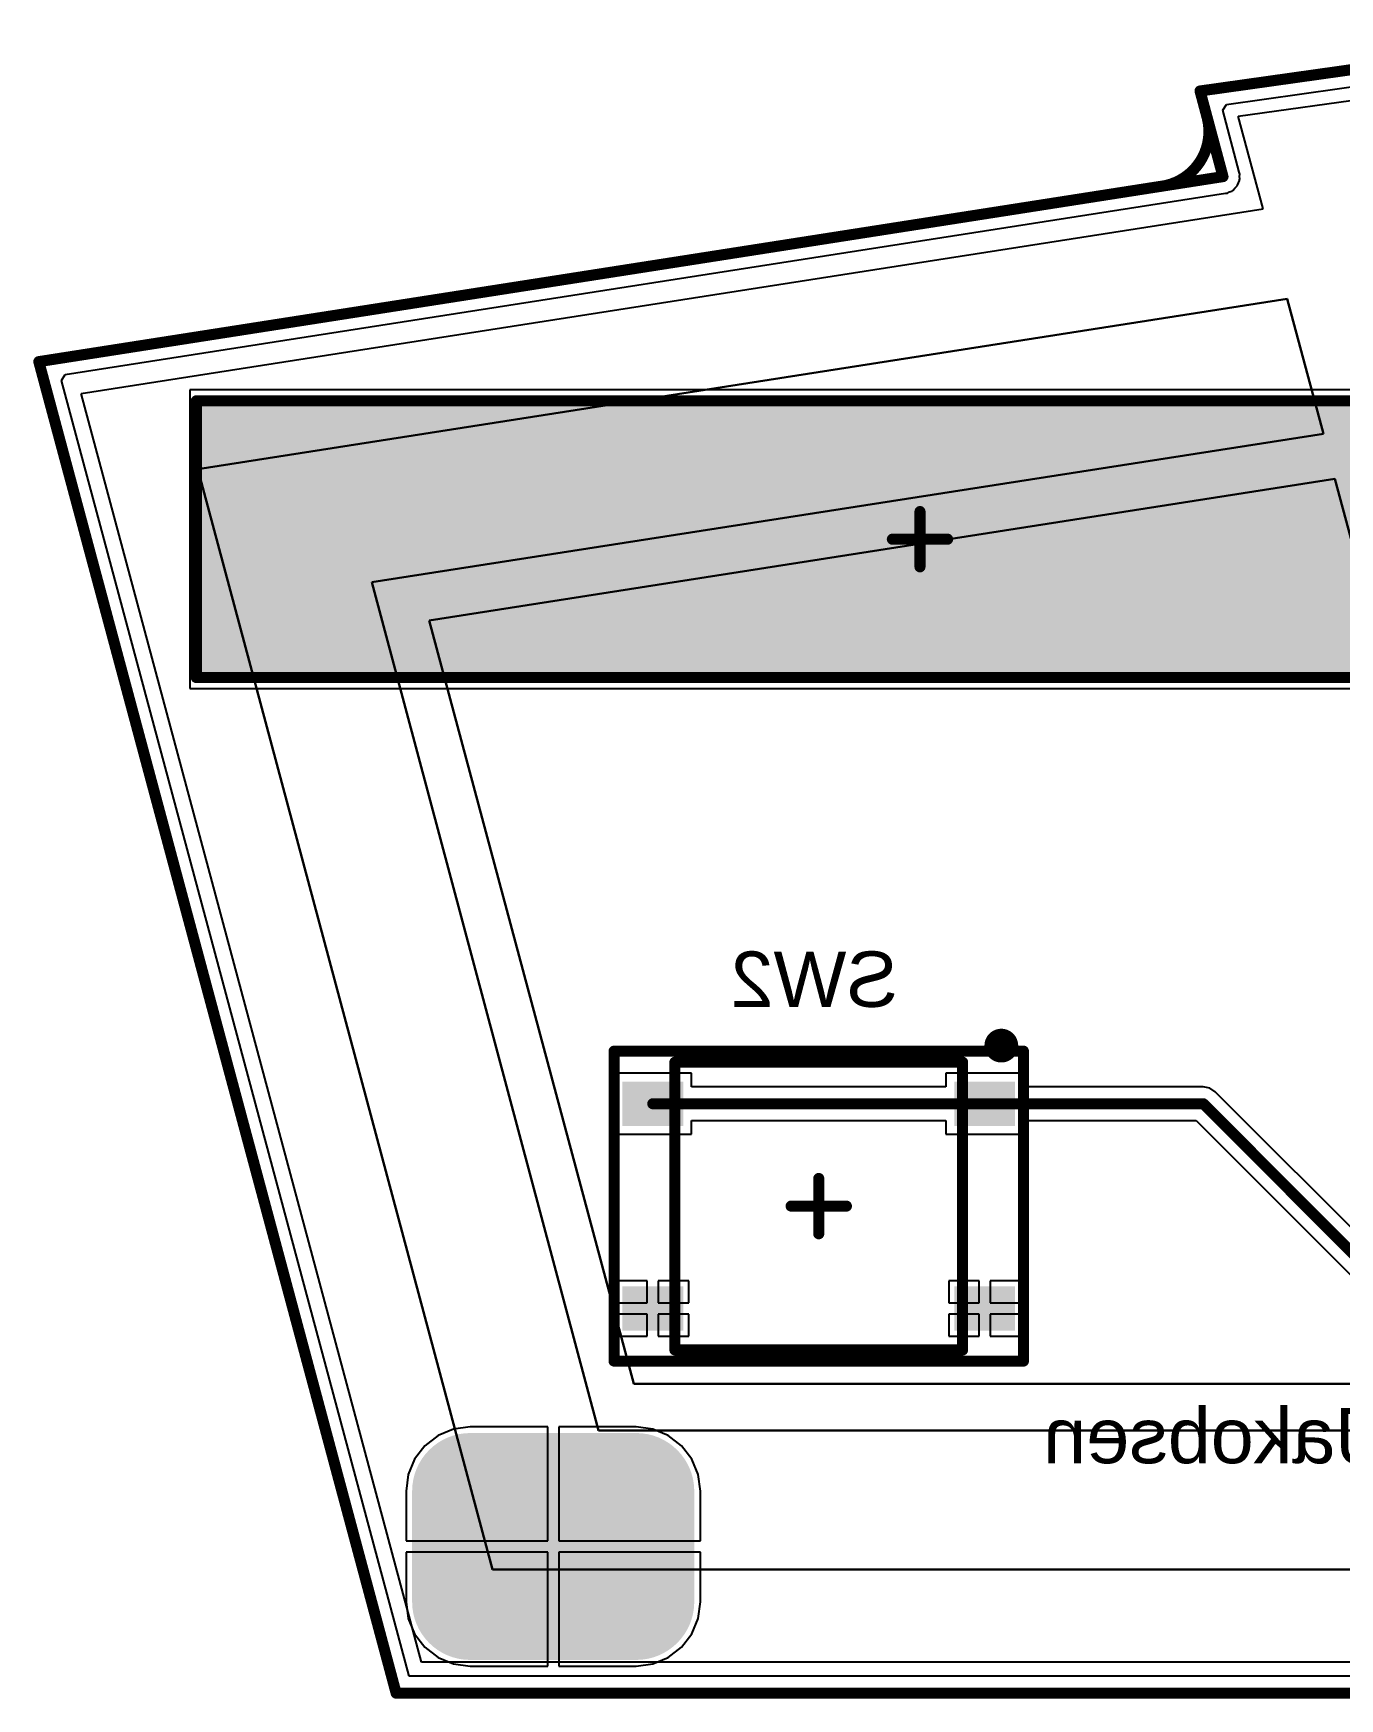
# Model space of a CAD drawing. Header units: inches. Extents: x -27 to 142, y -1 to 42.
# Drawn here: x -26.6 to -2.98, y -1 to 29.09 of the extents above; entities that cross this region are included whole.
import ezdxf

# ---------------------------------------------------------------- set-up
doc = ezdxf.new("R2010")
doc.units = ezdxf.units.IN
for name, color, linetype in [('Bottom Layer', 5, 'Continuous'), ('Bottom Overlay', 54, 'Continuous'), ('Bottom Paste', 16, 'Continuous'), ('Bottom Solder', 6, 'Continuous'), ('Keep-Out Layer', 6, 'Continuous'), ('Mechanical 1', 6, 'Continuous'), ('Mechanical 13', 56, 'Continuous'), ('Mechanical 15', 56, 'Continuous'), ('Top Layer', 1, 'Continuous'), ('Top Solder', 216, 'Continuous')]:
    doc.layers.add(name, color=color, linetype=linetype)
doc.styles.add('Arial', font='', dxfattribs={"height": 0.2})
doc.styles.get('Arial').set_extended_font_data('Arial')

# ---------------------------------------------------------------- blocks, each defined once
blk = doc.blocks.new('PTS526_SK15_SMTR2_LFS_B_731')
at = {"layer": 'Bottom Layer'}
for points in [[(-3.5, 2.2), (-2.5, 2.2), (-2.5, 1.5), (-3.5, 1.5)], [(2.5, 2.2), (3.5, 2.2), (3.5, 1.5), (2.5, 1.5)], [(-3.5, -1.5), (-2.5, -1.5), (-2.5, -2.2), (-3.5, -2.2)], [(2.5, -1.5), (3.5, -1.5), (3.5, -2.2), (2.5, -2.2)]]:
    blk.add_hatch(color=5, dxfattribs=at).paths.add_polyline_path(points)
at = {"layer": 'Bottom Paste'}
for points in [[(-3.5, 2.2), (-2.5, 2.2), (-2.5, 1.5), (-3.5, 1.5)], [(2.5, 2.2), (3.5, 2.2), (3.5, 1.5), (2.5, 1.5)], [(-3.5, -1.5), (-2.5, -1.5), (-2.5, -2.2), (-3.5, -2.2)], [(2.5, -1.5), (3.5, -1.5), (3.5, -2.2), (2.5, -2.2)]]:
    blk.add_hatch(color=16, dxfattribs=at).paths.add_polyline_path(points)
at = {"layer": 'Bottom Solder'}
for points in [[(-3.55, 2.25), (-2.45, 2.25), (-2.45, 1.45), (-3.55, 1.45)], [(2.45, 2.25), (3.55, 2.25), (3.55, 1.45), (2.45, 1.45)], [(-3.55, -1.45), (-2.45, -1.45), (-2.45, -2.25), (-3.55, -2.25)], [(2.45, -1.45), (3.55, -1.45), (3.55, -2.25), (2.45, -2.25)]]:
    blk.add_hatch(color=6, dxfattribs=at).paths.add_polyline_path(points)
at = {"layer": 'Bottom Overlay'}
for points in [[(2.6, 2.6, 0.2, 0.2, 0), (-2.6, 2.6, 0.2, 0.2, 0)], [(-2.6, 1.1, 0.2, 0.2, 0), (-2.6, -1.1, 0.2, 0.2, 0)], [(2.6, 1.1, 0.2, 0.2, 0), (2.6, -1.1, 0.2, 0.2, 0)], [(2.6, -2.6, 0.2, 0.2, 0), (-2.6, -2.6, 0.2, 0.2, 0)]]:
    blk.add_lwpolyline(points, format="xyseb", dxfattribs=at)
for points in [[(-2.65, 2.6, 0.1, 0.1, 1), (-2.55, 2.6, 0.1, 0.1, 1)], [(2.55, 2.6, 0.1, 0.1, 1), (2.65, 2.6, 0.1, 0.1, 1)], [(-2.65, 1.1, 0.1, 0.1, 1), (-2.55, 1.1, 0.1, 0.1, 1)], [(2.55, 1.1, 0.1, 0.1, 1), (2.65, 1.1, 0.1, 0.1, 1)], [(-2.65, -1.1, 0.1, 0.1, 1), (-2.55, -1.1, 0.1, 0.1, 1)], [(2.55, -1.1, 0.1, 0.1, 1), (2.65, -1.1, 0.1, 0.1, 1)], [(-3.15, -2.9, 0.31, 0.31, 1), (-3.45, -2.9, 0.31, 0.31, 1)], [(-2.65, -2.6, 0.1, 0.1, 1), (-2.55, -2.6, 0.1, 0.1, 1)], [(2.55, -2.6, 0.1, 0.1, 1), (2.65, -2.6, 0.1, 0.1, 1)], [(-3.528, -2.9, 0.155, 0.155, 1), (-3.373, -2.9, 0.155, 0.155, 1)], [(-3.228, -2.9, 0.155, 0.155, 1), (-3.073, -2.9, 0.155, 0.155, 1)]]:
    blk.add_lwpolyline(points, format="xyseb", close=True, dxfattribs=at)
at = {"layer": 'Mechanical 13'}
for points in [[(2.6, 2.6, 0.2, 0.2, 0), (-2.6, 2.6, 0.2, 0.2, 0)], [(-2.6, 2.6, 0.2, 0.2, 0), (-2.6, -2.6, 0.2, 0.2, 0)], [(2.6, 2.6, 0.2, 0.2, 0), (2.6, -2.6, 0.2, 0.2, 0)], [(2.6, -2.6, 0.2, 0.2, 0), (-2.6, -2.6, 0.2, 0.2, 0)]]:
    blk.add_lwpolyline(points, format="xyseb", dxfattribs=at)
for points in [[(-2.65, 2.6, 0.1, 0.1, 1), (-2.55, 2.6, 0.1, 0.1, 1)], [(-2.65, 2.6, 0.1, 0.1, 1), (-2.55, 2.6, 0.1, 0.1, 1)], [(2.55, 2.6, 0.1, 0.1, 1), (2.65, 2.6, 0.1, 0.1, 1)], [(2.55, 2.6, 0.1, 0.1, 1), (2.65, 2.6, 0.1, 0.1, 1)], [(-2.65, -2.6, 0.1, 0.1, 1), (-2.55, -2.6, 0.1, 0.1, 1)], [(-2.65, -2.6, 0.1, 0.1, 1), (-2.55, -2.6, 0.1, 0.1, 1)], [(2.55, -2.6, 0.1, 0.1, 1), (2.65, -2.6, 0.1, 0.1, 1)], [(2.55, -2.6, 0.1, 0.1, 1), (2.65, -2.6, 0.1, 0.1, 1)]]:
    blk.add_lwpolyline(points, format="xyseb", close=True, dxfattribs=at)
at = {"layer": 'Mechanical 15'}
for points in [[(-3.7, 2.8, 0.2, 0.2, 0), (-3.7, -2.8, 0.2, 0.2, 0)], [(3.7, 2.8, 0.2, 0.2, 0), (-3.7, 2.8, 0.2, 0.2, 0)], [(3.7, 2.8, 0.2, 0.2, 0), (3.7, -2.8, 0.2, 0.2, 0)], [(0, 0.5, 0.2, 0.2, 0), (0, -0.5, 0.2, 0.2, 0)], [(0.5, 0, 0.2, 0.2, 0), (-0.5, 0, 0.2, 0.2, 0)], [(3.7, -2.8, 0.2, 0.2, 0), (-3.7, -2.8, 0.2, 0.2, 0)]]:
    blk.add_lwpolyline(points, format="xyseb", dxfattribs=at)
for points in [[(-3.75, 2.8, 0.1, 0.1, 1), (-3.65, 2.8, 0.1, 0.1, 1)], [(-3.75, 2.8, 0.1, 0.1, 1), (-3.65, 2.8, 0.1, 0.1, 1)], [(3.65, 2.8, 0.1, 0.1, 1), (3.75, 2.8, 0.1, 0.1, 1)], [(3.65, 2.8, 0.1, 0.1, 1), (3.75, 2.8, 0.1, 0.1, 1)], [(-0.05, 0.5, 0.1, 0.1, 1), (0.05, 0.5, 0.1, 0.1, 1)], [(-0.55, 0, 0.1, 0.1, 1), (-0.45, 0, 0.1, 0.1, 1)], [(0.45, 0, 0.1, 0.1, 1), (0.55, 0, 0.1, 0.1, 1)], [(-0.05, -0.5, 0.1, 0.1, 1), (0.05, -0.5, 0.1, 0.1, 1)], [(-3.75, -2.8, 0.1, 0.1, 1), (-3.65, -2.8, 0.1, 0.1, 1)], [(-3.75, -2.8, 0.1, 0.1, 1), (-3.65, -2.8, 0.1, 0.1, 1)], [(3.65, -2.8, 0.1, 0.1, 1), (3.75, -2.8, 0.1, 0.1, 1)], [(3.65, -2.8, 0.1, 0.1, 1), (3.75, -2.8, 0.1, 0.1, 1)]]:
    blk.add_lwpolyline(points, format="xyseb", close=True, dxfattribs=at)
blk = doc.blocks.new('I___________________755')
at = {"layer": 'Bottom Layer'}
blk.add_hatch(color=5, dxfattribs=at).paths.add_polyline_path([(-13, 2.5), (13, 2.5), (13, -2.5), (-13, -2.5)])
at = {"layer": 'Bottom Solder'}
blk.add_hatch(color=6, dxfattribs=at).paths.add_polyline_path([(-13.05, 2.55), (13.05, 2.55), (13.05, -2.55), (-13.05, -2.55)])
at = {"layer": 'Mechanical 13'}
for points in [[(-13.081, 2.5, 0.2, 0.2, 0), (-13.081, -2.5, 0.2, 0.2, 0)], [(13.081, 2.5, 0.2, 0.2, 0), (-13.081, 2.5, 0.2, 0.2, 0)], [(13.081, 2.5, 0.2, 0.2, 0), (13.081, -2.5, 0.2, 0.2, 0)], [(13.081, -2.5, 0.2, 0.2, 0), (-13.081, -2.5, 0.2, 0.2, 0)]]:
    blk.add_lwpolyline(points, format="xyseb", dxfattribs=at)
for points in [[(-13.131, 2.5, 0.1, 0.1, 1), (-13.031, 2.5, 0.1, 0.1, 1)], [(-13.131, 2.5, 0.1, 0.1, 1), (-13.031, 2.5, 0.1, 0.1, 1)], [(13.031, 2.5, 0.1, 0.1, 1), (13.131, 2.5, 0.1, 0.1, 1)], [(13.031, 2.5, 0.1, 0.1, 1), (13.131, 2.5, 0.1, 0.1, 1)], [(-13.131, -2.5, 0.1, 0.1, 1), (-13.031, -2.5, 0.1, 0.1, 1)], [(-13.131, -2.5, 0.1, 0.1, 1), (-13.031, -2.5, 0.1, 0.1, 1)], [(13.031, -2.5, 0.1, 0.1, 1), (13.131, -2.5, 0.1, 0.1, 1)], [(13.031, -2.5, 0.1, 0.1, 1), (13.131, -2.5, 0.1, 0.1, 1)]]:
    blk.add_lwpolyline(points, format="xyseb", close=True, dxfattribs=at)
at = {"layer": 'Mechanical 15'}
for points in [[(13.081, 2.5, 0.2, 0.2, 0), (-13.081, 2.5, 0.2, 0.2, 0)], [(-13.081, 2.5, 0.2, 0.2, 0), (-13.081, -2.5, 0.2, 0.2, 0)], [(13.081, 2.5, 0.2, 0.2, 0), (13.081, -2.5, 0.2, 0.2, 0)], [(0, 0.5, 0.2, 0.2, 0), (0, -0.5, 0.2, 0.2, 0)], [(0.5, 0, 0.2, 0.2, 0), (-0.5, 0, 0.2, 0.2, 0)], [(13.081, -2.5, 0.2, 0.2, 0), (-13.081, -2.5, 0.2, 0.2, 0)]]:
    blk.add_lwpolyline(points, format="xyseb", dxfattribs=at)
for points in [[(-13.131, 2.5, 0.1, 0.1, 1), (-13.031, 2.5, 0.1, 0.1, 1)], [(-13.131, 2.5, 0.1, 0.1, 1), (-13.031, 2.5, 0.1, 0.1, 1)], [(13.031, 2.5, 0.1, 0.1, 1), (13.131, 2.5, 0.1, 0.1, 1)], [(13.031, 2.5, 0.1, 0.1, 1), (13.131, 2.5, 0.1, 0.1, 1)], [(-0.05, 0.5, 0.1, 0.1, 1), (0.05, 0.5, 0.1, 0.1, 1)], [(-0.55, 0, 0.1, 0.1, 1), (-0.45, 0, 0.1, 0.1, 1)], [(0.45, 0, 0.1, 0.1, 1), (0.55, 0, 0.1, 0.1, 1)], [(-0.05, -0.5, 0.1, 0.1, 1), (0.05, -0.5, 0.1, 0.1, 1)], [(-13.131, -2.5, 0.1, 0.1, 1), (-13.031, -2.5, 0.1, 0.1, 1)], [(-13.131, -2.5, 0.1, 0.1, 1), (-13.031, -2.5, 0.1, 0.1, 1)], [(13.031, -2.5, 0.1, 0.1, 1), (13.131, -2.5, 0.1, 0.1, 1)], [(13.031, -2.5, 0.1, 0.1, 1), (13.131, -2.5, 0.1, 0.1, 1)]]:
    blk.add_lwpolyline(points, format="xyseb", close=True, dxfattribs=at)

msp = doc.modelspace()

# ---------------------------------------------------------------- hatches: boundary and pattern name
at = {"layer": 'Bottom Layer'}
h = msp.add_hatch(color=5, dxfattribs=at)
edge = h.paths.add_edge_path()
edge.add_arc((-18.7, 2.75), 1, 90, 180)
edge.add_line((-19.7, 2.75), (-19.7, 0.75))
edge.add_arc((-18.7, 0.75), 1, 180, 270)
edge.add_line((-18.7, -0.25), (-15.7, -0.25))
edge.add_arc((-15.7, 0.75), 1, 270, 360)
edge.add_line((-14.7, 0.75), (-14.7, 2.75))
edge.add_arc((-15.7, 2.75), 1, 0, 90)
edge.add_line((-15.7, 3.75), (-18.7, 3.75))
at = {"layer": 'Bottom Solder'}
h = msp.add_hatch(color=6, dxfattribs=at)
edge = h.paths.add_edge_path()
edge.add_arc((-18.7, 2.75), 1.05, 90, 180)
edge.add_line((-19.75, 2.75), (-19.75, 0.75))
edge.add_arc((-18.7, 0.75), 1.05, 180, 270)
edge.add_line((-18.7, -0.3), (-15.7, -0.3))
edge.add_arc((-15.7, 0.75), 1.05, 270, 360)
edge.add_line((-14.65, 0.75), (-14.65, 2.75))
edge.add_arc((-15.7, 2.75), 1.05, 0, 90)
edge.add_line((-15.7, 3.8), (-18.7, 3.8))

# ---------------------------------------------------------------- linework, layer by layer
at = {"layer": 'Bottom Layer'}
for p, q in [((-5.028, 27.807), (1.226, 28.687)), ((-5.098, 27.701), (-5.028, 27.807)), ((-4.798, 26.58), (-5.098, 27.701)), ((-4.796, 26.564), (-4.798, 26.58)), ((-4.791, 26.548), (-4.796, 26.564)), ((-4.793, 26.504), (-4.791, 26.548)), ((-4.79, 26.461), (-4.793, 26.504)), ((-26.02, 22.923), (-5.046, 26.199)), ((-5.046, 26.199), (-5.03, 26.204)), ((-5.03, 26.204), (-5.014, 26.205)), ((-5.014, 26.205), (-4.975, 26.225)), ((-4.975, 26.225), (-4.934, 26.24)), ((-4.934, 26.24), (-4.922, 26.251)), ((-4.922, 26.251), (-4.907, 26.258)), ((-4.907, 26.258), (-4.878, 26.291)), ((-4.878, 26.291), (-4.846, 26.32)), ((-4.846, 26.32), (-4.839, 26.335)), ((-4.839, 26.335), (-4.828, 26.348)), ((-4.828, 26.348), (-4.814, 26.389)), ((-4.814, 26.389), (-4.796, 26.429)), ((-4.796, 26.429), (-4.795, 26.445)), ((-4.795, 26.445), (-4.79, 26.461)), ((-26.089, 22.817), (-26.02, 22.923)), ((-19.804, -0.594), (-26.089, 22.817)), ((2.63, 22.65), (-23.77, 22.65)), ((-23.77, 22.65), (-23.77, 17.25)), ((-23.77, 17.25), (2.63, 17.25)), ((-14.7, 10.3), (-16.1, 10.3)), ((-16.1, 10.3), (-16.1, 9.2)), ((-14.7, 10.056), (-14.7, 10.3)), ((-8.7, 10.3), (-10.1, 10.3)), ((-10.1, 10.3), (-10.1, 10.056)), ((-8.7, 10.056), (-8.7, 10.3)), ((-10.1, 10.056), (-14.7, 10.056)), ((-5.45, 10.056), (-8.7, 10.056)), ((-5.333, 10.033), (-5.45, 10.056)), ((-5.45, 10.056), (-5.45, 10.056)), ((-5.234, 9.966), (-5.333, 10.033)), ((3.327, 1.406), (-5.234, 9.966)), ((-14.7, 9.2), (-14.7, 9.444)), ((-14.7, 9.444), (-10.1, 9.444)), ((-10.1, 9.444), (-10.1, 9.2)), ((-8.7, 9.2), (-8.7, 9.444)), ((-8.7, 9.444), (-5.577, 9.444)), ((-5.577, 9.444), (2.984, 0.884)), ((-16.1, 9.2), (-14.7, 9.2)), ((-10.1, 9.2), (-8.7, 9.2)), ((-15.5, 6.55), (-16.05, 6.55)), ((-16.05, 6.55), (-16.05, 6.15)), ((-15.5, 6.15), (-15.5, 6.55)), ((-14.75, 6.55), (-15.3, 6.55)), ((-15.3, 6.55), (-15.3, 6.15)), ((-14.75, 6.15), (-14.75, 6.55)), ((-9.5, 6.55), (-10.05, 6.55)), ((-10.05, 6.55), (-10.05, 6.15)), ((-9.5, 6.15), (-9.5, 6.55)), ((-8.75, 6.55), (-9.3, 6.55)), ((-9.3, 6.55), (-9.3, 6.15)), ((-8.75, 6.15), (-8.75, 6.55)), ((-16.05, 6.15), (-15.5, 6.15)), ((-15.3, 6.15), (-14.75, 6.15)), ((-10.05, 6.15), (-9.5, 6.15)), ((-9.3, 6.15), (-8.75, 6.15)), ((-15.5, 5.95), (-16.05, 5.95)), ((-16.05, 5.95), (-16.05, 5.55)), ((-15.5, 5.55), (-15.5, 5.95)), ((-14.75, 5.95), (-15.3, 5.95)), ((-15.3, 5.95), (-15.3, 5.55)), ((-14.75, 5.55), (-14.75, 5.95)), ((-9.5, 5.95), (-10.05, 5.95)), ((-10.05, 5.95), (-10.05, 5.55)), ((-9.5, 5.55), (-9.5, 5.95)), ((-8.75, 5.95), (-9.3, 5.95)), ((-9.3, 5.95), (-9.3, 5.55)), ((-8.75, 5.55), (-8.75, 5.95)), ((-16.05, 5.55), (-15.5, 5.55)), ((-15.3, 5.55), (-14.75, 5.55)), ((-10.05, 5.55), (-9.5, 5.55)), ((-9.3, 5.55), (-8.75, 5.55)), ((-19.28, 3.755), (-19.52, 3.57)), ((-19, 3.87), (-19.28, 3.755)), ((-18.7, 3.91), (-19, 3.87)), ((-17.3, 3.91), (-18.7, 3.91)), ((-17.3, 1.85), (-17.3, 3.91)), ((-15.7, 3.91), (-17.1, 3.91)), ((-17.1, 3.91), (-17.1, 1.85)), ((-15.4, 3.87), (-15.7, 3.91)), ((-15.12, 3.755), (-15.4, 3.87)), ((-14.88, 3.57), (-15.12, 3.755)), ((-19.705, 3.33), (-19.82, 3.05)), ((-19.52, 3.57), (-19.705, 3.33)), ((-14.695, 3.33), (-14.88, 3.57)), ((-14.58, 3.05), (-14.695, 3.33)), ((-19.82, 3.05), (-19.86, 2.75)), ((-14.54, 2.75), (-14.58, 3.05)), ((-19.86, 2.75), (-19.86, 1.85)), ((-14.54, 1.85), (-14.54, 2.75)), ((-19.86, 1.85), (-17.3, 1.85)), ((-17.1, 1.85), (-14.54, 1.85)), ((-17.3, 1.65), (-19.86, 1.65)), ((-19.86, 1.65), (-19.86, 0.75)), ((-17.3, -0.41), (-17.3, 1.65)), ((-14.54, 1.65), (-17.1, 1.65)), ((-17.1, 1.65), (-17.1, -0.41)), ((-14.54, 0.75), (-14.54, 1.65)), ((-19.86, 0.75), (-19.82, 0.45)), ((-14.58, 0.45), (-14.54, 0.75)), ((-19.82, 0.45), (-19.705, 0.17)), ((-14.695, 0.17), (-14.58, 0.45)), ((-19.705, 0.17), (-19.52, -0.07)), ((-14.88, -0.07), (-14.695, 0.17)), ((-19.52, -0.07), (-19.28, -0.255)), ((-19.28, -0.255), (-19, -0.37)), ((-15.4, -0.37), (-15.12, -0.255)), ((-15.12, -0.255), (-14.88, -0.07)), ((72.296, -0.594), (-19.804, -0.594)), ((-19, -0.37), (-18.7, -0.41)), ((-18.7, -0.41), (-17.3, -0.41)), ((-17.1, -0.41), (-15.7, -0.41)), ((-15.7, -0.41), (-15.4, -0.37))]:
    msp.add_line(p, q, dxfattribs=at)
for points in [[(-15.4, 9.75, 0.2, 0.2, 0), (-9.4, 9.75, 0.2, 0.2, 0)], [(-9.4, 9.75, 0.2, 0.2, 0), (-5.45, 9.75, 0.2, 0.2, 0)], [(-5.45, 9.75, 0.2, 0.2, 0), (3.2, 1.1, 0.2, 0.2, 0)]]:
    msp.add_lwpolyline(points, format="xyseb", dxfattribs=at)
for points in [[(-15.45, 9.75, 0.1, 0.1, 1), (-15.35, 9.75, 0.1, 0.1, 1)], [(-9.45, 9.75, 0.1, 0.1, 1), (-9.35, 9.75, 0.1, 0.1, 1)], [(-9.45, 9.75, 0.1, 0.1, 1), (-9.35, 9.75, 0.1, 0.1, 1)], [(-5.5, 9.75, 0.1, 0.1, 1), (-5.4, 9.75, 0.1, 0.1, 1)], [(-5.5, 9.75, 0.1, 0.1, 1), (-5.4, 9.75, 0.1, 0.1, 1)]]:
    msp.add_lwpolyline(points, format="xyseb", close=True, dxfattribs=at)
at = {"layer": 'Keep-Out Layer'}
for points in [[(-5.508, 28.048, 0.2, 0.2, 0), (1.183, 28.99, 0.2, 0.2, 0)], [(-5.508, 28.048, 0.2, 0.2, 0), (-5.093, 26.501, 0.2, 0.2, 0)], [(-26.498, 23.158, 0.2, 0.2, 0), (-5.093, 26.501, 0.2, 0.2, 0)], [(-26.498, 23.158, 0.2, 0.2, 0), (-20.039, -0.9, 0.2, 0.2, 0)], [(-20.039, -0.9, 0.2, 0.2, 0), (135.825, -0.9, 0.2, 0.2, 0)]]:
    msp.add_lwpolyline(points, format="xyseb", dxfattribs=at)
for points in [[(-5.558, 28.048, 0.1, 0.1, 1), (-5.458, 28.048, 0.1, 0.1, 1)], [(-5.558, 28.048, 0.1, 0.1, 1), (-5.458, 28.048, 0.1, 0.1, 1)], [(-5.143, 26.501, 0.1, 0.1, 1), (-5.043, 26.501, 0.1, 0.1, 1)], [(-5.143, 26.501, 0.1, 0.1, 1), (-5.043, 26.501, 0.1, 0.1, 1)], [(-26.548, 23.158, 0.1, 0.1, 1), (-26.448, 23.158, 0.1, 0.1, 1)], [(-26.548, 23.158, 0.1, 0.1, 1), (-26.448, 23.158, 0.1, 0.1, 1)], [(-20.089, -0.9, 0.1, 0.1, 1), (-19.989, -0.9, 0.1, 0.1, 1)], [(-20.089, -0.9, 0.1, 0.1, 1), (-19.989, -0.9, 0.1, 0.1, 1)]]:
    msp.add_lwpolyline(points, format="xyseb", close=True, dxfattribs=at)
at = {"layer": 'Mechanical 1'}
for points in [[(-5.508, 28.048, 0.2, 0.2, 0), (0.92, 28.953, 0.2, 0.2, 0)], [(-5.508, 28.048, 0.2, 0.2, 0), (-5.38, 27.57, 0.2, 0.2, 0)], [(-5.38, 27.57, 0.2, 0.2, -0.452807), (-6.22, 26.324, 0.2, 0.2, 0)], [(-26.498, 23.158, 0.2, 0.2, 0), (-6.22, 26.325, 0.2, 0.2, 0)], [(-26.498, 23.158, 0.2, 0.2, 0), (-20.039, -0.9, 0.2, 0.2, 0)], [(-20.039, -0.9, 0.2, 0.2, 0), (135.825, -0.9, 0.2, 0.2, 0)]]:
    msp.add_lwpolyline(points, format="xyseb", dxfattribs=at)
for points in [[(-5.558, 28.048, 0.1, 0.1, 1), (-5.458, 28.048, 0.1, 0.1, 1)], [(-5.558, 28.048, 0.1, 0.1, 1), (-5.458, 28.048, 0.1, 0.1, 1)], [(-5.43, 27.57, 0.1, 0.1, 1), (-5.33, 27.57, 0.1, 0.1, 1)], [(-5.43, 27.57, 0.1, 0.1, 1), (-5.33, 27.57, 0.1, 0.1, 1)], [(-6.27, 26.325, 0.1, 0.1, 1), (-6.17, 26.325, 0.1, 0.1, 1)], [(-6.27, 26.324, 0.1, 0.1, 1), (-6.17, 26.324, 0.1, 0.1, 1)], [(-26.548, 23.158, 0.1, 0.1, 1), (-26.448, 23.158, 0.1, 0.1, 1)], [(-26.548, 23.158, 0.1, 0.1, 1), (-26.448, 23.158, 0.1, 0.1, 1)], [(-20.089, -0.9, 0.1, 0.1, 1), (-19.989, -0.9, 0.1, 0.1, 1)], [(-20.089, -0.9, 0.1, 0.1, 1), (-19.989, -0.9, 0.1, 0.1, 1)]]:
    msp.add_lwpolyline(points, format="xyseb", close=True, dxfattribs=at)
at = {"layer": 'Top Layer'}
for p, q in [((-5.028, 27.807), (1.226, 28.687)), ((-5.098, 27.701), (-5.028, 27.807)), ((-4.798, 26.58), (-5.098, 27.701)), ((-4.796, 26.564), (-4.798, 26.58)), ((-4.791, 26.548), (-4.796, 26.564)), ((-4.793, 26.504), (-4.791, 26.548)), ((-4.79, 26.461), (-4.793, 26.504)), ((-26.02, 22.923), (-5.046, 26.199)), ((-5.046, 26.199), (-5.03, 26.204)), ((-5.03, 26.204), (-5.014, 26.205)), ((-5.014, 26.205), (-4.975, 26.225)), ((-4.975, 26.225), (-4.934, 26.24)), ((-4.934, 26.24), (-4.922, 26.251)), ((-4.922, 26.251), (-4.907, 26.258)), ((-4.907, 26.258), (-4.878, 26.291)), ((-4.878, 26.291), (-4.846, 26.32)), ((-4.846, 26.32), (-4.839, 26.335)), ((-4.839, 26.335), (-4.828, 26.348)), ((-4.828, 26.348), (-4.814, 26.389)), ((-4.814, 26.389), (-4.796, 26.429)), ((-4.796, 26.429), (-4.795, 26.445)), ((-4.795, 26.445), (-4.79, 26.461)), ((-26.089, 22.817), (-26.02, 22.923)), ((-19.804, -0.594), (-26.089, 22.817)), ((135.59, -0.594), (-19.804, -0.594))]:
    msp.add_line(p, q, dxfattribs=at)
at = {"layer": 'Top Solder'}
for p, q in [((-4.818, 27.592), (3.197, 28.721)), ((-4.368, 25.916), (-4.818, 27.592)), ((-25.732, 22.58), (-4.368, 25.916)), ((-23.624, 21.214), (-3.936, 24.291)), ((-3.936, 24.291), (-23.624, 21.214)), ((-3.936, 24.291), (-3.279, 21.854)), ((-3.279, 21.854), (-3.936, 24.291)), ((-19.579, -0.34), (-25.732, 22.58)), ((-3.279, 21.854), (-20.478, 19.175)), ((-20.478, 19.175), (-3.279, 21.854)), ((-18.299, 1.337), (-23.624, 21.214)), ((-23.624, 21.214), (-18.299, 1.337)), ((-19.44, 18.483), (-3.072, 21.042)), ((-3.072, 21.042), (-19.44, 18.483)), ((-3.072, 21.042), (1.319, 4.69)), ((1.319, 4.69), (-3.072, 21.042)), ((-20.478, 19.175), (-16.381, 3.843)), ((-16.381, 3.843), (-20.478, 19.175)), ((-15.741, 4.69), (-19.44, 18.483)), ((-19.44, 18.483), (-15.741, 4.69)), ((1.319, 4.69), (-15.741, 4.69)), ((-15.741, 4.69), (1.319, 4.69)), ((-16.381, 3.843), (1.543, 3.843)), ((1.543, 3.843), (-16.381, 3.843)), ((2.217, 1.337), (-18.299, 1.337)), ((-18.299, 1.337), (2.217, 1.337)), ((135.38, -0.34), (-19.579, -0.34))]:
    msp.add_line(p, q, dxfattribs=at)

# ---------------------------------------------------------------- block references
at = {"rotation": 180}
for name, p in [('I___________________755', (-10.57, 19.95)), ('PTS526_SK15_SMTR2_LFS_B_731', (-12.4, 7.9))]:
    msp.add_blockref(name, p, dxfattribs=at)

# ---------------------------------------------------------------- texts
at = {"layer": 'Bottom Overlay', "style": 'Arial', "text_generation_flag": 2}
msp.add_text('SW2', height=1, dxfattribs=at).set_placement((-10.967, 11.5))
msp.add_text('Erik Andre Jakobsen', height=1, rotation=360, dxfattribs=at).set_placement((4.546, 3.254))

doc.saveas('drawing.dxf')
